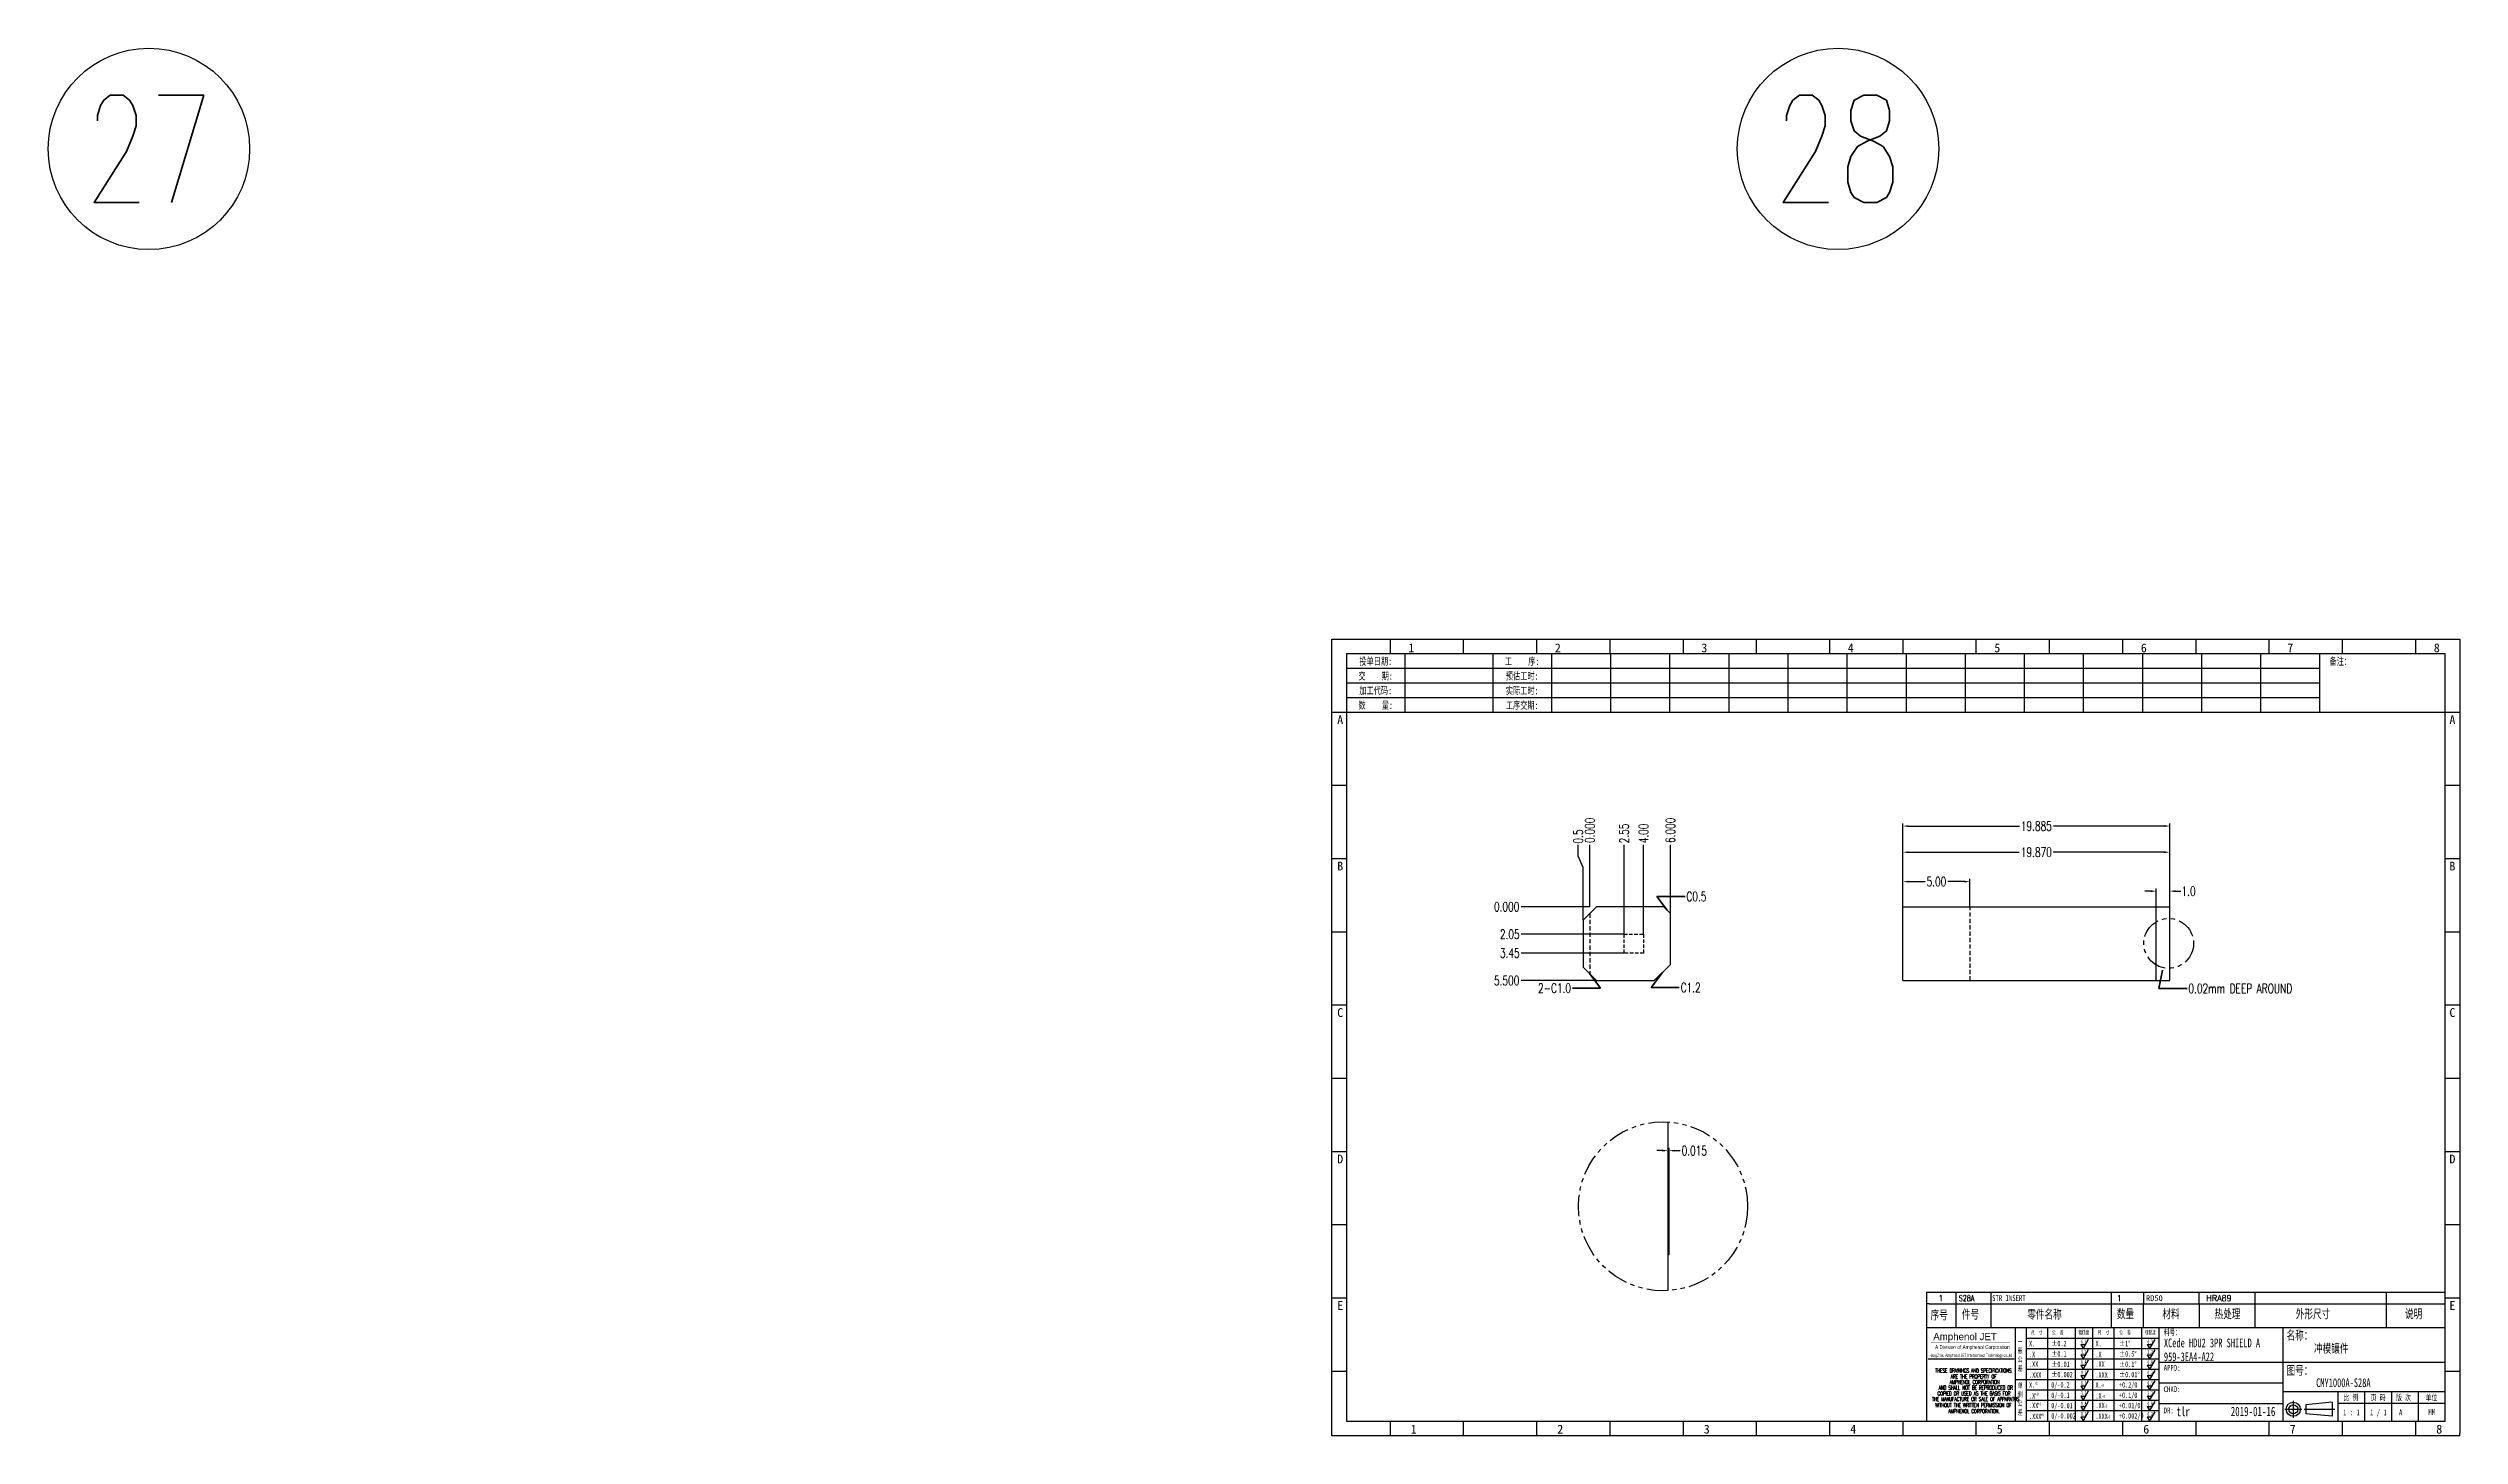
# Model space of a CAD drawing. Header units: millimetres. Extents: x -2852 to 5627, y -2271 to 1849.
# Drawn here: x -1941.1 to -1761.5, y 110.5 to 213.8 of the extents above; entities that cross this region are included whole.
import ezdxf
from ezdxf.enums import TextEntityAlignment as Align

# ---------------------------------------------------------------- set-up
doc = ezdxf.new("R2010")
doc.units = ezdxf.units.MM
doc.header["$PDSIZE"] = 3
for name, pattern in [('DASHED', [19.05, 12.7, -6.35]), ('DASHED2', [9.525, 6.35, -3.175]), ('PHANTOM', [63.5, 31.75, -6.35, 6.35, -6.35, 6.35, -6.35])]:
    doc.linetypes.add(name, pattern=pattern)
for name, color, linetype in [('1', 7, 'Continuous'), ('11', 4, 'DASHED2'), ('41', 1, 'Continuous'), ('66', 1, 'Continuous')]:
    doc.layers.add(name, color=color, linetype=linetype)
doc.styles.add('CH', font='仿宋_GB2312_0.ttf')
doc.styles.add('jet01', font='simplex.shx', dxfattribs={"width": 0.7, "bigfont": 'hztxt.shx'})
doc.styles.add('jet02', font='simplex.shx', dxfattribs={"width": 0.7})
doc.styles.add('SIMPLEX', font='SIMPLEX')
doc.styles.get("Standard").update_dxf_attribs({"font": '仿宋_GB2312_0.ttf', "width": 0.7})
doc.styles.add('TEXTSTYLE_1', font='TRIUMB.TTF')
doc.styles.add('TEXTSTYLE_2', font='TRIUM.TTF')
doc.styles.add('tk', font='', dxfattribs={"width": 0.7})
doc.styles.add('tk 2', font='仿宋_GB2312_0.ttf', dxfattribs={"width": 0.65})
doc.styles.add('tk 4', font='simplex.shx', dxfattribs={"width": 0.65, "bigfont": 'bigfont.shx'})
doc.styles.get('tk').set_extended_font_data('NSimSun')
doc.dimstyles.new('jet02', dxfattribs={"dimtxt": 3.5, "dimasz": 2.1, "dimexe": 1, "dimexo": 0, "dimgap": 0.5, "dimtad": 0, "dimtoh": 1, "dimdec": 3, "dimzin": 9, "dimdsep": 46, "dimtxsty": 'jet02', "dimcen": 0, "dimclrt": 256, "dimazin": 2, "dimtfac": 1, "dimtdec": 3, "dimtofl": 0, "dimtmove": 0, "dimatfit": 1, "dimfxl": 0, "dimarcsym": 0})

# ---------------------------------------------------------------- blocks, each defined once
blk = doc.blocks.new('A3-N')
at = {"layer": '1', "color": 1}
for p, q in [((0, 0), (0, 296.73)), ((0, 296.73), (420, 296.73)), ((21.82, 291.27), (21.82, 296.73)), ((49.09, 291.27), (49.09, 296.73)), ((76.36, 291.27), (76.36, 296.73)), ((103.64, 291.27), (103.64, 296.73)), ((103.64, 291.27), (103.64, 296.73)), ((103.64, 291.27), (103.64, 296.73)), ((130.91, 291.27), (130.91, 296.73)), ((158.18, 291.27), (158.18, 296.73)), ((185.45, 291.27), (185.45, 296.73)), ((212.73, 291.27), (212.73, 296.73)), ((240, 291.27), (240, 296.73)), ((267.27, 291.27), (267.27, 296.73)), ((294.55, 291.27), (294.55, 296.73)), ((321.82, 291.27), (321.82, 296.73)), ((349.09, 291.27), (349.09, 296.73)), ((376.36, 291.27), (376.36, 296.73)), ((403.64, 291.27), (403.64, 296.73)), ((420, 296.73), (420, 1)), ((5.45, 269.45), (0, 269.45)), ((420, 269.45), (414.55, 269.45)), ((5.45, 242.18), (0, 242.18)), ((420, 242.18), (414.55, 242.18)), ((5.45, 214.91), (0, 214.91)), ((420, 214.91), (414.55, 214.91)), ((5.45, 187.64), (0, 187.64)), ((420, 187.64), (414.55, 187.64)), ((5.45, 160.36), (0, 160.36)), ((420, 160.36), (414.55, 160.36)), ((5.45, 133.09), (0, 133.09)), ((420, 133.09), (414.55, 133.09)), ((5.45, 105.82), (0, 105.82)), ((420, 105.82), (414.55, 105.82)), ((5.45, 78.55), (0, 78.55)), ((420, 78.55), (414.55, 78.55)), ((5.45, 51.27), (0, 51.27)), ((222.45, 49.09), (221.45, 49.09)), ((221.45, 49.09), (221.45, 40.36)), ((222.45, 49.09), (414.55, 49.09)), ((232.36, 49.09), (232.36, 40.36)), ((245.45, 49.09), (245.45, 40.36)), ((290.18, 49.09), (290.18, 40.36)), ((302.18, 49.09), (302.18, 40.36)), ((322.91, 49.09), (322.91, 40.36)), ((343.64, 49.09), (343.64, 40.36)), ((392.73, 40.36), (392.73, 49.09)), ((420, 51.27), (414.55, 51.27)), ((258.55, 40.36), (258.55, 5.44)), ((266.45, 40.36), (266.45, 5.44)), ((276.78, 40.36), (276.78, 5.45)), ((291.18, 40.36), (291.18, 5.45)), ((301.51, 40.37), (301.51, 5.46)), ((308.01, 40.36), (308.01, 5.45)), ((354.09, 40.36), (354.09, 5.45)), ((308.01, 32.39), (258.55, 32.39)), ((308.01, 28.54), (258.55, 28.54)), ((414.55, 27.27), (308.01, 27.27)), ((5.45, 24), (0, 24)), ((308.01, 24.69), (258.55, 24.69)), ((354.09, 19.63), (308.01, 19.63)), ((420, 24), (414.55, 24)), ((308.01, 16.99), (258.55, 16.99)), ((308.01, 13.14), (258.55, 13.14)), ((308.01, 9.29), (258.55, 9.29)), ((308.01, 11.99), (354.09, 11.99)), ((414.55, 16.36), (354.09, 16.36)), ((372.51, 12.49), (362.69, 11.5)), ((362.69, 11.5), (362.69, 8.23)), ((372.51, 12.49), (372.51, 7.25)), ((374.55, 16.36), (374.55, 5.45)), ((414.55, 12), (374.55, 12)), ((384.55, 16.36), (384.55, 5.45)), ((394.55, 16.36), (394.55, 5.45)), ((404.55, 16.36), (404.55, 5.45)), ((1, 0), (0, 0)), ((420, 0), (1, 0)), ((21.82, 0), (21.82, 5.45)), ((49.09, 0), (49.09, 5.45)), ((76.36, 0), (76.36, 5.45)), ((103.64, 0), (103.64, 5.45)), ((130.91, 0), (130.91, 5.45)), ((158.18, 0), (158.18, 5.45)), ((185.45, 0), (185.45, 5.45)), ((212.73, 0), (212.73, 5.45)), ((240, 0), (240, 5.45)), ((267.27, 0), (267.27, 5.45)), ((294.55, 0), (294.55, 5.45)), ((321.82, 0), (321.82, 5.45)), ((349.09, 0), (349.09, 5.45)), ((372.51, 7.25), (362.69, 8.23)), ((376.36, 0), (376.36, 5.45)), ((403.64, 0), (403.64, 5.45)), ((420, 0), (420, 1))]:
    blk.add_line(p, q, dxfattribs=at)
at = {"layer": '1'}
for p, q in [((414.55, 278.18), (414.55, 284.73)), ((221.45, 40.36), (221.45, 5.45)), ((221.45, 40.36), (414.55, 40.36)), ((221.45, 40.36), (414.55, 40.36)), ((254.41, 40.36), (254.41, 5.45)), ((308.01, 36.24), (258.55, 36.24)), ((283.28, 40.36), (283.28, 5.45)), ((222.08, 28.67), (254.12, 28.67)), ((308.01, 20.84), (254.41, 20.84))]:
    blk.add_line(p, q, dxfattribs=at)
at = {"layer": '1', "color": 1, "ltscale": 0.05}
for p, q in [((278.93, 34.04), (279.79, 32.56)), ((278.93, 34.04), (280.65, 34.04)), ((278.93, 30.19), (279.79, 28.71)), ((278.93, 30.19), (280.65, 30.19)), ((281.68, 35.84), (279.79, 32.56)), ((281.68, 31.99), (279.79, 28.71)), ((281.68, 28.14), (279.79, 24.86)), ((303.66, 34.05), (304.52, 32.56)), ((303.66, 34.05), (305.38, 34.05)), ((303.66, 30.2), (305.38, 30.2)), ((303.66, 30.2), (304.52, 28.71)), ((306.41, 35.84), (304.52, 32.56)), ((306.41, 31.99), (304.52, 28.71)), ((306.41, 28.14), (304.52, 24.86)), ((278.93, 26.34), (279.79, 24.86)), ((278.93, 26.34), (280.65, 26.34)), ((278.93, 22.49), (280.65, 22.49)), ((278.93, 22.49), (279.79, 21.01)), ((278.93, 18.66), (279.79, 17.17)), ((278.93, 18.66), (280.65, 18.66)), ((281.68, 24.29), (279.79, 21.01)), ((281.68, 20.45), (279.79, 17.17)), ((303.66, 26.35), (304.52, 24.86)), ((303.66, 26.35), (305.38, 26.35)), ((303.66, 22.5), (305.38, 22.5)), ((303.66, 22.5), (304.52, 21.01)), ((303.66, 18.66), (304.52, 17.18)), ((303.66, 18.66), (305.38, 18.66)), ((306.41, 24.29), (304.52, 21.01)), ((306.41, 20.46), (304.52, 17.18)), ((278.93, 14.81), (280.65, 14.81)), ((278.93, 14.81), (279.79, 13.32)), ((278.93, 10.96), (279.79, 9.47)), ((278.93, 10.96), (280.65, 10.96)), ((281.68, 16.6), (279.79, 13.32)), ((281.68, 12.75), (279.79, 9.47)), ((303.66, 14.81), (305.38, 14.81)), ((303.66, 14.81), (304.52, 13.33)), ((303.66, 10.96), (304.52, 9.48)), ((303.66, 10.96), (305.38, 10.96)), ((306.41, 16.61), (304.52, 13.33)), ((306.41, 12.76), (304.52, 9.48)), ((278.93, 7.11), (279.79, 5.62)), ((278.93, 7.11), (280.65, 7.11)), ((281.68, 8.9), (279.79, 5.62)), ((303.66, 7.11), (305.38, 7.11)), ((303.66, 7.11), (304.52, 5.63)), ((306.41, 8.91), (304.52, 5.63))]:
    blk.add_line(p, q, dxfattribs=at)
at = {"layer": '1', "color": 1, "ltscale": 0.1}
for p, q in [((354.86, 9.87), (361.17, 9.87)), ((358.01, 13.02), (358.01, 6.71)), ((362.03, 9.87), (373.54, 9.87))]:
    blk.add_line(p, q, dxfattribs=at)
at = {"layer": '1'}
blk.add_lwpolyline([(221.45, 5.45), (414.55, 5.45), (414.55, 291.27), (5.45, 291.27), (5.45, 5.45), (414.55, 5.45)], dxfattribs=at)
at = {"layer": '1', "color": 7, "linetype": 'Continuous', "const_width": 0.123}
blk.add_lwpolyline([(223.11, 34.74), (252.6, 34.76)], dxfattribs=at)
at = {"layer": '1', "color": 1}
for radius in [2.62, 1.64]:
    blk.add_circle((358.01, 9.87), radius, dxfattribs=at)
at = {"layer": '41'}
for p, q in [((27.27, 291.27), (27.27, 269.45)), ((60, 291.27), (60, 269.45)), ((81.82, 291.27), (81.82, 269.45)), ((103.82, 291.27), (103.82, 269.45)), ((125.82, 291.27), (125.82, 269.45)), ((147.82, 291.27), (147.82, 269.45)), ((169.82, 291.27), (169.82, 269.45)), ((191.82, 291.27), (191.82, 269.45)), ((213.82, 291.27), (213.82, 269.45)), ((235.82, 291.27), (235.82, 269.45)), ((257.82, 291.27), (257.82, 269.45)), ((279.82, 291.27), (279.82, 269.45)), ((301.82, 291.27), (301.82, 269.45)), ((323.82, 291.27), (323.82, 269.45)), ((345.82, 291.27), (345.82, 269.45)), ((367.82, 291.27), (367.82, 269.45)), ((367.82, 285.82), (5.45, 285.82)), ((367.82, 280.36), (5.45, 280.36)), ((367.82, 274.91), (5.45, 274.91)), ((414.55, 269.45), (5.45, 269.45))]:
    blk.add_line(p, q, dxfattribs=at)
at = {"layer": '1', "style": 'tk', "width": 0.7}
for s, p in [('投单日期:', (16.36, 288.55)), ('工    序:', (70.91, 288.55)), ('备注：', (375.51, 288.55)), ('加工代码:', (16.36, 277.64)), ('交    期:', (16.36, 283.09)), ('预估工时:', (70.91, 283.09)), ('实际工时:', (70.91, 277.64)), ('数    量:', (16.36, 272.18)), ('工序交期:', (70.91, 272.18))]:
    blk.add_text(s, height=2.727, dxfattribs=at).set_placement(p, align=Align.MIDDLE)
at = {"layer": '1', "color": 1}
for s, p in [('1', (29.64, 295.11)), ('2', (84.18, 295.11)), ('3', (138.73, 295.11)), ('4', (193.27, 295.11)), ('5', (247.82, 295.11)), ('6', (302.36, 295.11)), ('7', (356.91, 295.11)), ('8', (411.45, 295.11)), ('1', (30.53, 4.11)), ('2', (85.08, 4.11)), ('3', (139.62, 4.11)), ('4', (194.17, 4.11)), ('5', (248.72, 4.11)), ('6', (303.26, 4.11)), ('7', (357.81, 4.11)), ('8', (412.35, 4.11))]:
    blk.add_text(s, height=3.27, dxfattribs=at).set_placement(p, align=Align.TOP_CENTER)
for s, p in [('A', (2.04, 268.36)), ('B', (2.04, 213.82)), ('C', (2.04, 159.27)), ('D', (2.04, 104.73)), ('E', (2.04, 50.18))]:
    blk.add_text(s, height=3.27, dxfattribs=at).set_placement(p, align=Align.TOP_LEFT)
for s, p in [('A', (418.37, 268.36)), ('B', (418.37, 213.82)), ('C', (418.37, 159.27)), ('D', (418.37, 104.73)), ('E', (418.37, 50.18))]:
    blk.add_text(s, height=3.27, dxfattribs=at).set_placement(p, align=Align.TOP_RIGHT)
at = {"layer": '1', "color": 1, "style": 'tk 2', "width": 0.7}
for s, height, p in [('序号', 3.273, (222.96, 43.34)), ('件号', 3.273, (234.62, 43.61)), ('零件名称', 3.273, (258.97, 43.61)), ('数量', 3.273, (292.3, 43.78)), ('材料', 3.273, (309.27, 43.78)), ('热处理', 3.273, (328.71, 43.78)), ('外形尺寸', 3.273, (358.94, 43.78)), ('说明', 3.273, (399.61, 43.78)), ('料号：', 2.182, (309.77, 37.46)), ('名称：', 3.273, (355.52, 35.79)), ('图号：', 3.273, (355.52, 22.7)), ('比 例', 2.182, (376.69, 13.18)), ('页 码', 2.182, (386.85, 13.18)), ('版 次', 2.182, (396.31, 13.18)), ('单位', 2.182, (407.35, 13.18))]:
    blk.add_text(s, height=height, dxfattribs=at).set_placement(p)
at = {"layer": '1', "color": 7, "linetype": 'Continuous', "style": 'TEXTSTYLE_1'}
blk.add_text('Amphenol JET', height=2.7, dxfattribs=at).set_placement((223.96, 35.61))
at = {"layer": '1', "color": 7, "linetype": 'Continuous'}
for s, height, style, width, p in [('HangZhou Amphenol JET Interconnect Technology co.,ltd ', 1.2, 'TEXTSTYLE_2', 0.6, (222.47, 29.36)), ('A Division of Amphenol Corporation', 1.5, 'TEXTSTYLE_2', 0.7, (224.64, 32.29)), ('THESE DRAWINGS AND SPECIFICATIONS', 1.5, 'tk 4', 0.6, (224.73, 23.52)), ('AND SHALL NOT BE REPRODUCED OR', 1.5, 'tk 4', 0.6, (225.95, 17.17)), ('AMPHENOL CORPORATION', 1.5, 'tk 4', 0.6, (230.04, 19.27)), ('ARE THE PROPERTY OF', 1.5, 'tk 4', 0.6, (230.45, 21.35)), ('THE MANUFACTURE OR SALE OF APPARATUS', 1.5, 'tk 4', 0.6, (223.5, 12.92)), ('WITHOUT THE WRITTEN PERMISSION OF', 1.5, 'tk 4', 0.6, (224.73, 10.67)), ('COPIED OR USED AS THE BASIS FOR', 1.5, 'tk 4', 0.6, (225.54, 15.02)), ('AMPHENOL CORPORATION.', 1.5, 'tk 4', 0.6, (229.63, 8.4))]:
    blk.add_text(s, height=height, dxfattribs=dict(at, style=style, width=width)).set_placement(p)
at = {"layer": '1', "color": 1, "style": 'tk 2', "width": 0.7}
for s, p in [('X.', (259.64, 34.37)), ('.X', (259.64, 30.28)), ('.XX', (259.64, 26.71)), ('%%P0.2', (267.9, 34.37)), ('%%P0.1', (267.9, 30.52)), ('%%P0.01', (267.9, 26.67)), ('X.', (284.37, 34.37)), ('.X', (284.37, 30.28)), ('.XX', (284.37, 26.71)), ('%%P1%%D', (293.12, 34.37)), ('%%P0.5%%D', (293.12, 30.52)), ('%%P0.1%%D', (293.12, 26.67)), ('X.', (259.64, 18.97)), ('.XXX', (259.64, 22.68)), ('0/-0.2', (267.9, 18.97)), ('%%P0.002', (267.9, 22.82)), ('X.', (284.37, 18.97)), ('.XXX', (284.37, 22.68)), ('+0.2/0', (293.12, 18.97)), ('%%P0.01%%D', (293.12, 22.82)), ('.X', (259.64, 14.88)), ('.XX', (259.64, 11.31)), ('0/-0.1', (267.9, 15.12)), ('0/-0.01', (267.9, 11.27)), ('.X', (284.37, 14.88)), ('.XX', (284.37, 11.31)), ('+0.1/0', (293.12, 15.12)), ('+0.01/0', (293.12, 11.27)), ('.XXX', (259.64, 7.28)), ('0/-0.002', (267.9, 7.42)), ('.XXX', (284.37, 7.28)), ('+0.002/0', (293.12, 7.42))]:
    blk.add_text(s, height=2, dxfattribs=at).set_placement(p, align=Align.MIDDLE_LEFT)
at = {"layer": '1', "color": 1, "ltscale": 0.05, "style": 'tk 2', "width": 0.5}
for s, p in [('3.2', (279.01, 30.41)), ('6.3', (279.01, 34.26)), ('0.8', (279.01, 26.56)), ('3.2', (303.74, 30.42)), ('0.8', (303.74, 26.57)), ('6.3', (303.74, 34.27)), ('0.2', (279.01, 22.71)), ('6.3', (279.01, 18.87)), ('0.2', (303.74, 22.72)), ('6.3', (303.74, 18.88)), ('3.2', (279.01, 15.02)), ('0.8', (279.01, 11.17)), ('3.2', (303.74, 15.03)), ('0.8', (303.74, 11.18)), ('0.2', (279.01, 7.32)), ('0.2', (303.74, 7.33))]:
    blk.add_text(s, height=1.6, dxfattribs=at).set_placement(p)
at = {"layer": '1', "style": 'tk 2', "width": 0.7}
for s, p in [('APPD:', (309.77, 24.21)), ('CHKD:', (309.77, 16.27)), ('DR:', (309.77, 8.35))]:
    blk.add_text(s, height=2.182, dxfattribs=at).set_placement(p)
at = {"layer": '1', "color": 7, "style": 'tk 2', "width": 0.7}
blk.add_text('MM', height=2.182, dxfattribs=at).set_placement((408.31, 7.75))
at = {"layer": '1', "color": 1, "ltscale": 0.05, "char_height": 1.5, "width": 6.3627, "attachment_point": 1, "style": 'tk 2'}
for s, insert in [('尺  寸', (260.31, 39.25)), ('公  差', (268.17, 39.25)), ('粗糙度', (277.98, 39.25)), ('尺  寸', (285.2, 39.25)), ('公  差', (293.18, 39.25)), ('粗糙度', (302.71, 39.26))]:
    blk.add_mtext(s, dxfattribs=dict(at, insert=insert))
at = {"layer": '1', "ltscale": 0.05, "char_height": 2, "width": 2.5195, "attachment_point": 1, "style": 'tk 2'}
for s, insert in [('一般公差', (255.39, 36.11)), ('单侧公差', (255.39, 19.71))]:
    blk.add_mtext(s, dxfattribs=dict(at, insert=insert))
at = {"layer": '1', "color": 1, "ltscale": 0.05, "char_height": 1.2, "width": 5.1396, "attachment_point": 1, "line_spacing_factor": 0.8, "style": 'tk 2'}
for s, insert in [('+0', (261.58, 20.13)), ('-0', (286.31, 19.33)), ('+0', (261.88, 16.09)), ('+0', (262.79, 12.45)), ('-0', (286.61, 15.29)), ('-0', (287.51, 11.65)), ('+0', (263.87, 8.44)), ('-0', (288.59, 7.64))]:
    blk.add_mtext(s, dxfattribs=dict(at, insert=insert))
at = {"layer": '1', "style": 'tk 2', "width": 0.7}
for tag, p in [('PATR-NO1', (309.84, 32.96)), ('PATR-NO2', (309.84, 27.81)), ('TITLE', (365.74, 30.9)), ('DWG-NO:', (366.54, 18.14))]:
    blk.add_attdef(tag, p, '', height=3.27, dxfattribs=at)
at = {"layer": '1', "color": 1, "style": 'tk 2', "width": 0.7}
for tag, p in [('DRAW', (314.55, 7.27)), ('DATE', (334.72, 7.32))]:
    blk.add_attdef(tag, p, '', height=3.49, dxfattribs=at)
at = {"layer": '1', "style": 'tk 2', "width": 0.7}
for tag, p in [('SCALE', (376.55, 8.73)), ('SHEET', (386.6, 8.72)), ('REV', (397.38, 8.73))]:
    blk.add_attdef(tag, text='', height=2.18, dxfattribs=at).set_placement(p, align=Align.MIDDLE_LEFT)
blk = doc.blocks.new('FB3')
at = {"layer": '1', "color": 1}
for p, q in [((0, 4.36), (193.09, 4.36)), ((0, 4.36), (0, 0)), ((10.91, 4.36), (10.91, 0)), ((24, 4.36), (24, 0)), ((68.73, 4.36), (68.73, 0)), ((80.73, 4.36), (80.73, 0)), ((101.45, 4.36), (101.45, 0)), ((122.18, 4.36), (122.18, 0)), ((171.27, 0), (171.27, 4.36))]:
    blk.add_line(p, q, dxfattribs=at)
at = {"layer": '1'}
for tag, style, p in [('ITEM', 'SIMPLEX', (4.36, 2.18)), ('PARTNO', 'SIMPLEX', (12, 2.18)), ('QTY', 'SIMPLEX', (74.18, 2.18)), ('MATL', 'CH', (81.72, 2.18)), ('FINISH', 'SIMPLEX', (104.17, 2.18)), ('SPEC', 'SIMPLEX', (130.91, 2.18)), ('REMARK', 'SIMPLEX', (174.06, 2.18))]:
    blk.add_attdef(tag, text='', height=2.18, dxfattribs=dict(at, style=style)).set_placement(p, align=Align.MIDDLE_LEFT)
at = {"layer": '1', "style": 'tk', "width": 0.7}
blk.add_attdef('DIE', text='', height=2.18, dxfattribs=at).set_placement((24.43, 2.18), align=Align.MIDDLE_LEFT)
blk = doc.blocks.new('*D1386')
at = {"layer": '41', "ltscale": 0.05}
blk.add_line((-911.09, -2302.55), (-916.2, -2302.55), dxfattribs=at)
at = {"layer": 'Defpoints', "color": 0, "ltscale": 0.05}
for p in [(-916.2, -2302.55), (-911.09, -2302.55), (-911.09, -2302.55)]:
    blk.add_point(p, dxfattribs=at)
at = {"layer": '41', "ltscale": 0.05, "insert": (-917.28, -2302.55), "char_height": 0.7, "attachment_point": 5, "style": 'jet02'}
blk.add_mtext('0.000', dxfattribs=at)
blk = doc.blocks.new('*D1387')
at = {"layer": '41', "ltscale": 0.05}
blk.add_line((-910.59, -2308.05), (-916.2, -2308.05), dxfattribs=at)
at = {"layer": 'Defpoints', "color": 0, "ltscale": 0.05}
for p in [(-911.09, -2302.55), (-916.2, -2308.05), (-910.59, -2308.05)]:
    blk.add_point(p, dxfattribs=at)
at = {"layer": '41', "ltscale": 0.05, "insert": (-917.28, -2308.05), "char_height": 0.7, "attachment_point": 5, "style": 'jet02'}
blk.add_mtext('5.500', dxfattribs=at)
blk = doc.blocks.new('*D1388')
at = {"layer": '41', "ltscale": 0.05}
blk.add_line((-908.54, -2306), (-916.2, -2306), dxfattribs=at)
at = {"layer": 'Defpoints', "color": 0, "ltscale": 0.05}
for p in [(-911.09, -2302.55), (-916.2, -2306), (-908.54, -2306)]:
    blk.add_point(p, dxfattribs=at)
at = {"layer": '41', "ltscale": 0.05, "insert": (-917.05, -2306), "char_height": 0.7, "attachment_point": 5, "style": 'jet02'}
blk.add_mtext('3.45', dxfattribs=at)
blk = doc.blocks.new('*D1389')
at = {"layer": '41', "ltscale": 0.05}
blk.add_line((-908.54, -2304.6), (-916.2, -2304.6), dxfattribs=at)
at = {"layer": 'Defpoints', "color": 0, "ltscale": 0.05}
for p in [(-911.09, -2302.55), (-916.2, -2304.6), (-908.54, -2304.6)]:
    blk.add_point(p, dxfattribs=at)
at = {"layer": '41', "ltscale": 0.05, "insert": (-917.05, -2304.6), "char_height": 0.7, "attachment_point": 5, "style": 'jet02'}
blk.add_mtext('2.05', dxfattribs=at)
blk = doc.blocks.new('*D1390')
at = {"layer": '41', "ltscale": 0.05}
blk.add_line((-911.09, -2302.55), (-911.09, -2297.94), dxfattribs=at)
at = {"layer": 'Defpoints', "color": 0, "ltscale": 0.05}
for p in [(-911.09, -2297.94), (-911.09, -2302.55), (-911.09, -2302.55)]:
    blk.add_point(p, dxfattribs=at)
at = {"layer": '41', "ltscale": 0.05, "insert": (-911.09, -2296.86), "char_height": 0.7, "attachment_point": 5, "rotation": 90, "style": 'jet02'}
blk.add_mtext('0.000', dxfattribs=at)
blk = doc.blocks.new('*D1391')
at = {"layer": '41', "ltscale": 0.05}
for p, q in [((-911.96, -2298.78), (-911.96, -2297.94)), ((-911.59, -2299.62), (-911.96, -2298.78)), ((-911.59, -2303.55), (-911.59, -2299.62))]:
    blk.add_line(p, q, dxfattribs=at)
at = {"layer": 'Defpoints', "color": 0, "ltscale": 0.05}
for p in [(-911.96, -2297.94), (-911.59, -2303.55), (-911.09, -2302.55)]:
    blk.add_point(p, dxfattribs=at)
at = {"layer": '41', "ltscale": 0.05, "insert": (-911.96, -2297.32), "char_height": 0.7, "attachment_point": 5, "rotation": 90, "style": 'jet02'}
blk.add_mtext('0.5', dxfattribs=at)
blk = doc.blocks.new('*D1392')
at = {"layer": '41', "ltscale": 0.05}
blk.add_line((-908.54, -2304.6), (-908.54, -2297.94), dxfattribs=at)
at = {"layer": 'Defpoints', "color": 0, "ltscale": 0.05}
for p in [(-908.54, -2297.94), (-911.09, -2302.55), (-908.54, -2304.6)]:
    blk.add_point(p, dxfattribs=at)
at = {"layer": '41', "ltscale": 0.05, "insert": (-908.54, -2297.09), "char_height": 0.7, "attachment_point": 5, "rotation": 90, "style": 'jet02'}
blk.add_mtext('2.55', dxfattribs=at)
blk = doc.blocks.new('*D1393')
at = {"layer": '41', "ltscale": 0.05}
blk.add_line((-907.09, -2304.6), (-907.09, -2297.94), dxfattribs=at)
at = {"layer": 'Defpoints', "color": 0, "ltscale": 0.05}
for p in [(-907.09, -2297.94), (-911.09, -2302.55), (-907.09, -2304.6)]:
    blk.add_point(p, dxfattribs=at)
at = {"layer": '41', "ltscale": 0.05, "insert": (-907.09, -2297.09), "char_height": 0.7, "attachment_point": 5, "rotation": 90, "style": 'jet02'}
blk.add_mtext('4.00', dxfattribs=at)
blk = doc.blocks.new('*D1394')
at = {"layer": '41', "ltscale": 0.05}
blk.add_line((-905.09, -2303.05), (-905.09, -2297.94), dxfattribs=at)
at = {"layer": 'Defpoints', "color": 0, "ltscale": 0.05}
for p in [(-905.09, -2297.94), (-911.09, -2302.55), (-905.09, -2303.05)]:
    blk.add_point(p, dxfattribs=at)
at = {"layer": '41', "ltscale": 0.05, "insert": (-905.09, -2296.86), "char_height": 0.7, "attachment_point": 5, "rotation": 90, "style": 'jet02'}
blk.add_mtext('6.000', dxfattribs=at)
blk = doc.blocks.new('*D1395')
at = {"layer": '41', "ltscale": 0.05}
for p, q in [((-887.78, -2302.55), (-887.78, -2300.48)), ((-887.36, -2300.68), (-886.12, -2300.68)), ((-883.2, -2300.68), (-884.43, -2300.68)), ((-882.78, -2302.55), (-882.78, -2300.48))]:
    blk.add_line(p, q, dxfattribs=at)
for points in [[(-887.36, -2300.61), (-887.36, -2300.75), (-887.78, -2300.68)], [(-883.2, -2300.61), (-883.2, -2300.75), (-882.78, -2300.68)]]:
    blk.add_solid(points, dxfattribs=at)
at = {"layer": 'Defpoints', "color": 0, "ltscale": 0.05}
for p in [(-887.78, -2300.68), (-887.78, -2302.55), (-882.78, -2302.55)]:
    blk.add_point(p, dxfattribs=at)
at = {"layer": '41', "ltscale": 0.05, "insert": (-885.28, -2300.68), "char_height": 0.7, "attachment_point": 5, "style": 'jet02'}
blk.add_mtext('5.00', dxfattribs=at)
blk = doc.blocks.new('*D1396')
at = {"layer": '41', "ltscale": 0.05}
for p, q in [((-887.78, -2302.55), (-887.78, -2298.29)), ((-887.36, -2298.49), (-879.11, -2298.49)), ((-868.33, -2298.49), (-876.58, -2298.49)), ((-867.91, -2302.55), (-867.91, -2298.29))]:
    blk.add_line(p, q, dxfattribs=at)
for points in [[(-887.36, -2298.42), (-887.36, -2298.56), (-887.78, -2298.49)], [(-868.33, -2298.42), (-868.33, -2298.56), (-867.91, -2298.49)]]:
    blk.add_solid(points, dxfattribs=at)
at = {"layer": 'Defpoints', "color": 0, "ltscale": 0.05}
for p in [(-867.91, -2298.49), (-887.78, -2302.55), (-867.91, -2302.55)]:
    blk.add_point(p, dxfattribs=at)
at = {"layer": '41', "ltscale": 0.05, "insert": (-877.84, -2298.49), "char_height": 0.7, "attachment_point": 5, "style": 'jet02'}
blk.add_mtext('19.870', dxfattribs=at)
blk = doc.blocks.new('*D1397')
at = {"layer": '41', "ltscale": 0.05}
for p, q in [((-869.33, -2301.39), (-869.75, -2301.39)), ((-868.91, -2302.55), (-868.91, -2301.19)), ((-867.91, -2302.55), (-867.91, -2301.19)), ((-867.49, -2301.39), (-867.07, -2301.39))]:
    blk.add_line(p, q, dxfattribs=at)
for points in [[(-869.33, -2301.32), (-869.33, -2301.46), (-868.91, -2301.39)], [(-867.49, -2301.32), (-867.49, -2301.46), (-867.91, -2301.39)]]:
    blk.add_solid(points, dxfattribs=at)
at = {"layer": 'Defpoints', "color": 0, "ltscale": 0.05}
for p in [(-867.91, -2301.39), (-868.91, -2302.55), (-867.91, -2302.55)]:
    blk.add_point(p, dxfattribs=at)
at = {"layer": '41', "ltscale": 0.05, "insert": (-866.5, -2301.39), "char_height": 0.7, "attachment_point": 5, "style": 'jet02'}
blk.add_mtext('1.0', dxfattribs=at)
blk = doc.blocks.new('*D1398')
at = {"layer": '41', "ltscale": 0.05}
for p, q in [((-887.78, -2302.55), (-887.78, -2296.34)), ((-887.36, -2296.54), (-879.1, -2296.54)), ((-868.31, -2296.54), (-876.57, -2296.54)), ((-867.89, -2304.6), (-867.89, -2296.34))]:
    blk.add_line(p, q, dxfattribs=at)
for points in [[(-887.36, -2296.47), (-887.36, -2296.61), (-887.78, -2296.54)], [(-868.31, -2296.47), (-868.31, -2296.61), (-867.89, -2296.54)]]:
    blk.add_solid(points, dxfattribs=at)
at = {"layer": 'Defpoints', "color": 0, "ltscale": 0.05}
for p in [(-887.78, -2296.54), (-887.78, -2302.55), (-867.89, -2304.6)]:
    blk.add_point(p, dxfattribs=at)
at = {"layer": '41', "ltscale": 0.05, "insert": (-877.84, -2296.54), "char_height": 0.7, "attachment_point": 5, "style": 'jet02'}
blk.add_mtext('19.885', dxfattribs=at)
blk = doc.blocks.new('*D1399')
at = {"layer": '41', "ltscale": 0.05}
for p, q in [((-905.68, -2320.72), (-906.1, -2320.72)), ((-905.26, -2321.47), (-905.26, -2320.52)), ((-905.19, -2321.47), (-905.19, -2320.52)), ((-904.77, -2320.72), (-904.35, -2320.72))]:
    blk.add_line(p, q, dxfattribs=at)
for points in [[(-905.68, -2320.65), (-905.68, -2320.79), (-905.26, -2320.72)], [(-904.77, -2320.65), (-904.77, -2320.79), (-905.19, -2320.72)]]:
    blk.add_solid(points, dxfattribs=at)
at = {"layer": 'Defpoints', "color": 0, "ltscale": 0.05}
for p in [(-905.26, -2321.47), (-905.19, -2320.72), (-905.19, -2321.47)]:
    blk.add_point(p, dxfattribs=at)
at = {"layer": '41', "ltscale": 0.05, "insert": (-903.31, -2320.72), "char_height": 0.7, "attachment_point": 5, "style": 'jet02'}
blk.add_mtext('0.015', dxfattribs=at)

msp = doc.modelspace()

# ---------------------------------------------------------------- linework, layer by layer
at = {"layer": '1', "ltscale": 0.05}
for p, q in [((-1825.7945, 149.878), (-1826.7945, 148.878)), ((-1820.7945, 149.878), (-1825.7945, 149.878)), ((-1820.2945, 149.378), (-1820.7945, 149.878)), ((-1820.2945, 145.578), (-1820.2945, 149.378)), ((-1802.9855, 149.878), (-1783.1155, 149.878)), ((-1802.9855, 144.378), (-1802.9855, 149.878)), ((-1783.1155, 144.378), (-1783.1155, 149.878)), ((-1826.7945, 148.878), (-1826.7945, 145.378)), ((-1783.1155, 147.828), (-1783.1005, 147.828)), ((-1783.1005, 146.428), (-1783.1005, 147.828)), ((-1821.4945, 144.378), (-1820.2945, 145.578)), ((-1783.1155, 146.428), (-1783.1005, 146.428)), ((-1826.7945, 145.378), (-1825.7945, 144.378)), ((-1825.7945, 144.378), (-1821.4945, 144.378)), ((-1802.9855, 144.378), (-1783.1155, 144.378)), ((-1820.4678, 121.2801), (-1820.4678, 133.8525)), ((-1820.4678, 130.9622), (-1820.3928, 130.9622)), ((-1820.3928, 123.9622), (-1820.3928, 130.9622)), ((-1820.4678, 123.9622), (-1820.3928, 123.9622))]:
    msp.add_line(p, q, dxfattribs=at)
at = {"layer": '1', "color": 3, "ltscale": 0.05}
msp.add_line((-1784.1155, 144.378), (-1784.1155, 149.878), dxfattribs=at)
at = {"layer": '11', "ltscale": 0.05}
for p, q in [((-1826.2945, 149.378), (-1826.2945, 144.878)), ((-1797.9855, 144.378), (-1797.9855, 149.878))]:
    msp.add_line(p, q, dxfattribs=at)
at = {"layer": '11', "linetype": 'DASHED', "ltscale": 0.02}
msp.add_lwpolyline([(-1823.7445, 147.828), (-1822.2945, 147.828), (-1822.2945, 146.428), (-1823.7445, 146.428)], close=True, dxfattribs=at)
at = {"layer": '41', "color": 6, "linetype": 'PHANTOM', "ltscale": 0.05}
for centre, radius in [((-1783.1903, 147.1488), 1.8556), ((-1820.8419, 127.5663), 6.2973)]:
    msp.add_circle(centre, radius, dxfattribs=at)
at = {"layer": '66', "ltscale": 0.05}
for centre in [(-1933.5935, 206.3338), (-1807.8144, 206.3338)]:
    msp.add_circle(centre, 7.5, dxfattribs=at)

# ---------------------------------------------------------------- block references
at = {"layer": '1', "ltscale": 0.05, "xscale": 0.2000000000000455, "yscale": 0.2000000000000455, "zscale": 0.2000000000000455}
msp.add_blockref('A3-N', (-1845.5152, 110.4692), dxfattribs=at).add_auto_attribs({'DWG-NO:': 'CMY1000A-S28A', 'TITLE': '冲模镶件', 'REV': 'A', 'SHEET': '1 / 1', 'DRAW': 'tlr', 'DATE': '2019-01-16', 'PATR-NO1': 'XCede HDU2 3PR SHIELD A', 'PATR-NO2': '959-3EA4-A22', 'SCALE': '1 : 1'})
at = {"layer": '1', "ltscale": 0.05}
ref = msp.add_blockref('FB3', (-1801.2242, 120.2874), dxfattribs=dict(at, xscale=0.2000000000000455, yscale=0.2000000000000455, zscale=0.2000000000000455))
ref.add_attrib('PARTNO', 'S28A', dxfattribs={"height": 0.43636, "style": 'SIMPLEX', "width": 0.8}).set_placement((-1798.8242, 120.7237), align=Align.MIDDLE_LEFT)
ref.add_attrib('ITEM', '1', dxfattribs={"height": 0.4364, "style": 'SIMPLEX'}).set_placement((-1800.3515, 120.7237), align=Align.MIDDLE_LEFT)
ref.add_attrib('DIE', 'STR INSERT', dxfattribs={"height": 0.43636, "style": 'tk', "width": 0.7}).set_placement((-1796.3382, 120.7237), align=Align.MIDDLE_LEFT)
ref.add_attrib('QTY', '1', dxfattribs={"height": 0.4364, "style": 'SIMPLEX'}).set_placement((-1787.0643, 120.7237), align=Align.MIDDLE_LEFT)
ref.add_attrib('MATL', 'RD50', dxfattribs={"height": 0.43636, "style": 'CH'}).set_placement((-1784.881, 120.7237), align=Align.MIDDLE_LEFT)
ref.add_attrib('FINISH', 'HRA89', dxfattribs={"height": 0.43636, "style": 'SIMPLEX'}).set_placement((-1780.3897, 120.7237), align=Align.MIDDLE_LEFT)

# ---------------------------------------------------------------- texts
at = {"layer": '41', "ltscale": 0.05, "char_height": 0.7, "style": 'jet02'}
for s, insert, attachment_point in [('C0.5', (-1819.1069, 150.6445), 4), ('2-C1.0', (-1827.6974, 143.8175), 6), ('C1.2', (-1819.5356, 143.8655), 4), ('0.02mm DEEP AROUND', (-1781.7212, 143.7916), 4)]:
    msp.add_mtext(s, dxfattribs=dict(at, insert=insert, attachment_point=attachment_point))
at = {"layer": '66', "ltscale": 0.05, "style": 'jet01', "width": 0.7}
for s, p in [('27', (-1933.5935, 206.3338)), ('28', (-1807.8144, 206.3338))]:
    msp.add_text(s, height=8, dxfattribs=at).set_placement(p, align=Align.MIDDLE)

# ---------------------------------------------------------------- dimensions: what is measured, and where the dimension line sits
at = {"layer": '41', "ltscale": 0.05}
for feature_location, offset, dtype, origin, override, picture, middle, set_off in [((-1826.294477535, 149.8780032906), (0, 4.6141510418), 1, (-1826.294477535, 149.8780032906), {"dimscale": 0.2, "dimtoh": 0, "dimzin": 1, "dimclrd": 256, "dimclre": 256, "dimadec": 3, "dimazin": 0, "dimatfit": 3, "dimlwd": 65535, "dimlwe": 65535}, '*D1390', (-1826.294477535, 155.5721543324), (-915.2077048823, 2452.4298167741)), ((-1820.2945, 149.378), (0, 5.1142), 1, (-1826.2945, 149.878), {"dimscale": 0.2, "dimtoh": 0, "dimzin": 1, "dimclrd": 256, "dimclre": 256, "dimadec": 3, "dimazin": 0, "dimatfit": 3, "dimlwd": 65535, "dimlwe": 65535}, '*D1394', (-1820.2945, 155.5722), (-915.2077, 2452.4298)), ((-1823.7445, 147.828), (0, 6.6642), 1, (-1826.2945, 149.878), {"dimscale": 0.2, "dimtoh": 0, "dimdec": 2, "dimzin": 1, "dimclrd": 256, "dimclre": 256, "dimazin": 0, "dimatfit": 3, "dimlwd": 65535, "dimlwe": 65535}, '*D1392', (-1823.7445, 155.3388), (-915.2077, 2452.4298)), ((-1822.2945, 147.828), (0, 6.6642), 1, (-1826.2945, 149.878), {"dimscale": 0.2, "dimtoh": 0, "dimdec": 2, "dimzin": 1, "dimclrd": 256, "dimclre": 256, "dimazin": 0, "dimatfit": 3, "dimlwd": 65535, "dimlwe": 65535}, '*D1393', (-1822.2945, 155.3388), (-915.2077, 2452.4298)), ((-1826.7945, 148.878), (-0.375, 5.6142), 1, (-1826.2945, 149.878), {"dimscale": 0.2, "dimtoh": 0, "dimdec": 1, "dimzin": 1, "dimclrd": 256, "dimclre": 256, "dimadec": 1, "dimazin": 0, "dimatfit": 3, "dimlwd": 65535, "dimlwe": 65535}, '*D1391', (-1827.1695, 155.1055), (-915.2077, 2452.4298)), ((-1826.294477535, 149.8780032906), (-5.1141510418, 0), 0, (-1826.294477535, 149.8780032906), {"dimscale": 0.2, "dimtoh": 0, "dimzin": 1, "dimclrd": 256, "dimclre": 256, "dimadec": 3, "dimazin": 0, "dimatfit": 3, "dimlwd": 65535, "dimlwe": 65535}, '*D1386', (-1832.4886285768, 149.8780032906), (-915.2077048823, 2452.4298167741)), ((-1825.7945, 144.378), (-5.6142, 0), 0, (-1826.2945, 149.878), {"dimscale": 0.2, "dimtoh": 0, "dimzin": 1, "dimclrd": 256, "dimclre": 256, "dimadec": 3, "dimazin": 0, "dimatfit": 3, "dimlwd": 65535, "dimlwe": 65535}, '*D1387', (-1832.4886, 144.378), (-915.2077, 2452.4298)), ((-1823.7445, 146.428), (-7.6642, 0), 0, (-1826.2945, 149.878), {"dimscale": 0.2, "dimtoh": 0, "dimdec": 2, "dimzin": 1, "dimclrd": 256, "dimclre": 256, "dimazin": 0, "dimatfit": 3, "dimlwd": 65535, "dimlwe": 65535}, '*D1388', (-1832.2553, 146.428), (-915.2077, 2452.4298)), ((-1823.7445, 147.828), (-7.6642, 0), 0, (-1826.2945, 149.878), {"dimscale": 0.2, "dimtoh": 0, "dimdec": 2, "dimzin": 1, "dimclrd": 256, "dimclre": 256, "dimazin": 0, "dimatfit": 3, "dimlwd": 65535, "dimlwe": 65535}, '*D1389', (-1832.2553, 147.828), (-915.2077, 2452.4298))]:
    dim = msp.add_ordinate_dim(feature_location=feature_location, offset=offset, dtype=dtype, origin=origin, dimstyle='jet02', override=override, dxfattribs=at)
    dim.commit()
    dim.dimension.update_dxf_attribs({"geometry": picture, "text_midpoint": middle, "insert": set_off})
for base, p1, p2, override, picture, middle in [((-1802.9855, 155.8902), (-1783.1005, 147.828), (-1802.9855, 149.878), {"dimscale": 0.2, "dimtoh": 0, "dimzin": 1, "dimclrd": 256, "dimclre": 256, "dimadec": 3, "dimazin": 0, "dimatfit": 3, "dimlwd": 65535, "dimlwe": 65535}, '*D1398', (-1793.043, 155.8902)), ((-1783.1155, 153.938), (-1802.9855, 149.878), (-1783.1155, 149.878), {"dimscale": 0.2, "dimtoh": 0, "dimzin": 1, "dimclrd": 256, "dimclre": 256, "dimadec": 3, "dimazin": 0, "dimatfit": 3, "dimlwd": 65535, "dimlwe": 65535}, '*D1396', (-1793.0505, 153.938)), ((-1802.9855, 151.749), (-1797.9855, 149.878), (-1802.9855, 149.878), {"dimscale": 0.2, "dimtoh": 0, "dimdec": 2, "dimzin": 1, "dimclrd": 256, "dimclre": 256, "dimazin": 0, "dimatfit": 3, "dimlwd": 65535, "dimlwe": 65535}, '*D1395', (-1800.4855, 151.749)), ((-1783.1155, 151.0429), (-1784.1155, 149.878), (-1783.1155, 149.878), {"dimscale": 0.2, "dimtoh": 0, "dimdec": 1, "dimzin": 1, "dimclrd": 256, "dimclre": 256, "dimadec": 1, "dimazin": 0, "dimatfit": 3, "dimlwd": 65535, "dimlwe": 65535}, '*D1397', (-1781.7088, 151.0429)), ((-1820.3928, 131.7059), (-1820.4678, 130.9622), (-1820.3928, 130.9622), {"dimscale": 0.2, "dimtoh": 0, "dimlfac": 0.2, "dimzin": 1, "dimclrd": 256, "dimclre": 256, "dimadec": 1, "dimazin": 0, "dimatfit": 3, "dimlwd": 65535, "dimlwe": 65535}, '*D1399', (-1818.5194, 131.7059))]:
    dim = msp.add_linear_dim(base=base, p1=p1, p2=p2, dimstyle='jet02', override=override, dxfattribs=at)
    dim.commit()
    dim.dimension.update_dxf_attribs({"geometry": picture, "text_midpoint": middle, "insert": (-915.2077, 2452.4298)})

# ---------------------------------------------------------------- leaders
at = {"layer": '41', "ltscale": 0.05, "annotation_type": 0, "has_hookline": 1}
for points, hookline_direction, text_width in [([(-1820.5445, 149.628), (-1821.3069, 150.6445), (-1819.2069, 150.6445)], 0, 1.5167), ([(-1826.2945, 144.878), (-1825.4974, 143.8175), (-1827.5974, 143.8175)], 1, 2.4967), ([(-1820.8945, 144.978), (-1821.7356, 143.8655), (-1819.6356, 143.8655)], 0, 1.4233), ([(-1783.6589, 145.1664), (-1783.9212, 143.7916), (-1781.8212, 143.7916)], 0, 8.6567)]:
    msp.add_leader(points, dimstyle='jet02', override={"dimscale": 0.2, "dimtoh": 0, "dimdec": 1, "dimzin": 1, "dimclrd": 256, "dimclre": 256, "dimadec": 1, "dimazin": 0, "dimatfit": 3, "dimlwd": 65535, "dimlwe": 65535}, dxfattribs=dict(at, hookline_direction=hookline_direction, text_width=text_width))

doc.saveas('drawing.dxf')
